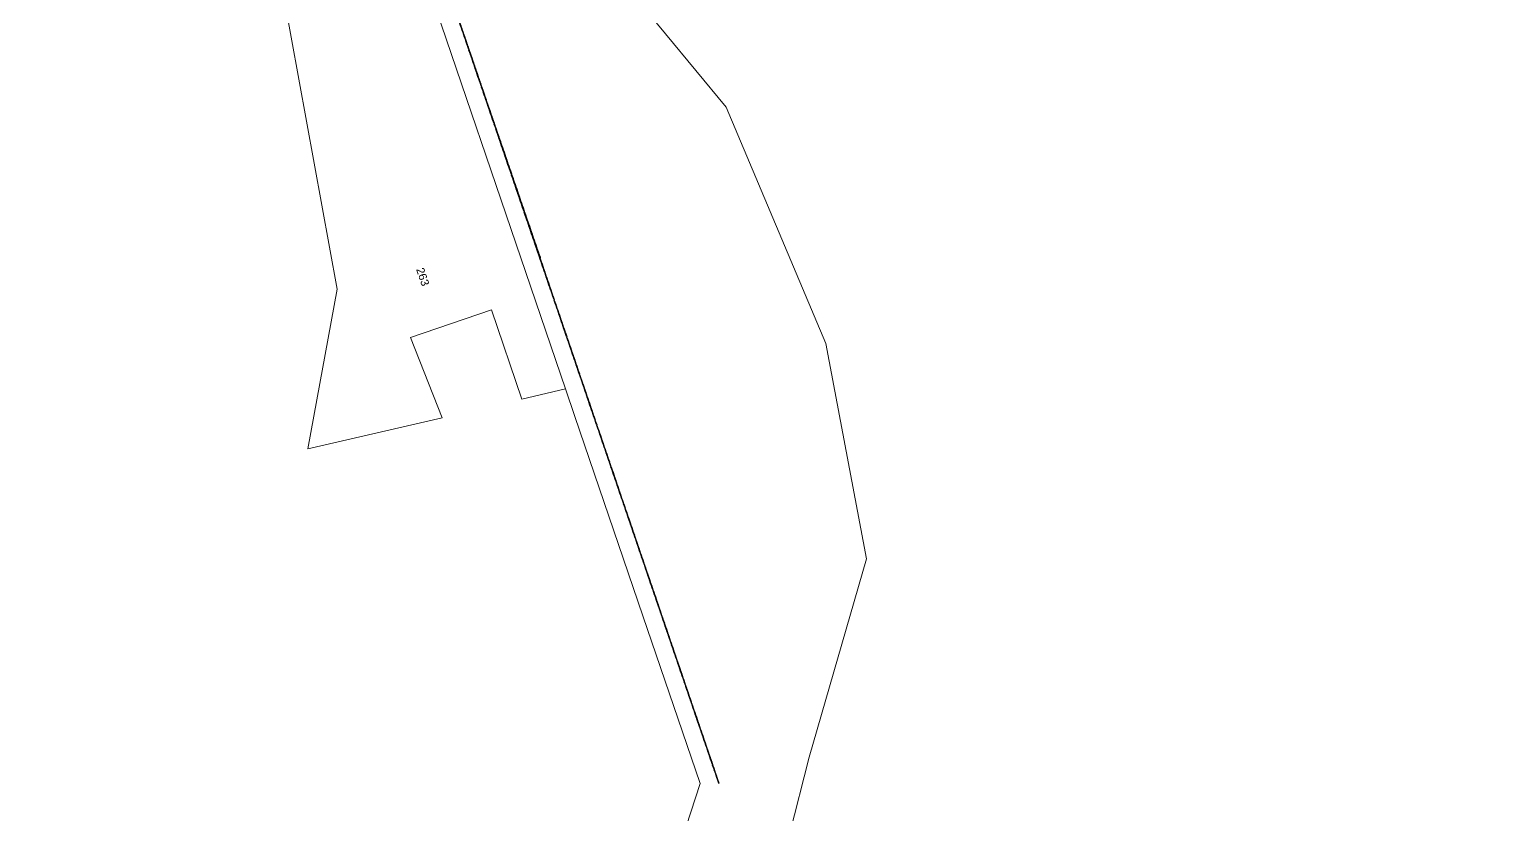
# Model space of a CAD drawing. Header units: metres. Extents: x 279631 to 281436, y 6214523 to 6215859.
# Drawn here: x 280069.4 to 280397.8, y 6214771.8 to 6214948.5 of the extents above; entities that cross this region are included whole.
import ezdxf

# ---------------------------------------------------------------- set-up
doc = ezdxf.new("R2010")
doc.units = ezdxf.units.M
doc.linetypes.add('Cable Exist OH', pattern=[1, 1, 0])
doc.layers.add('Cadastre Land Parcels_SP_EXT', color=9, linetype='Continuous', lineweight=5)
doc.layers.add('Cadastre Roads_SP_EXT', color=9, linetype='Continuous', lineweight=5)
for name, color, linetype in [('Mains_HV_EXT', 7, 'Continuous'), ('Mains_LV_EXT', 7, 'Continuous'), ('Mains_SL_EXT', 7, 'Continuous')]:
    doc.layers.add(name, color=color, linetype=linetype)
doc.styles.get("Standard").update_dxf_attribs({"font": 'arial.ttf'})

msp = doc.modelspace()

# ---------------------------------------------------------------- linework, layer by layer
at = {"layer": 'Cadastre Land Parcels_SP_EXT', "linetype": 'Continuous'}
msp.add_lwpolyline([(280873.39, 6215230.85), (280710.75, 6215144.32), (280707.49, 6215142.58), (280540.73, 6215029.84), (280563.16, 6214993.84), (280198.85, 6214964.02), (280226.16, 6214930.9), (280248.61, 6214877.76), (280257.73, 6214829.34), (280244.84, 6214784.73), (280231.6, 6214732.55)], dxfattribs=at)
msp.add_lwpolyline([(280190.04, 6214867.58), (280150.96, 6214982.17), (280124.88, 6214965.64), (280138.65, 6214889.99), (280132.04, 6214854.07), (280162.24, 6214861.1), (280155.16, 6214879.13), (280173.37, 6214885.33), (280180.2, 6214865.3), (280190.04, 6214867.58)], close=True, dxfattribs=at)
at = {"layer": 'Cadastre Roads_SP_EXT', "linetype": 'Continuous'}
for points in [[(280069.35, 6215235.05), (280070.85, 6215217.9), (280074.02, 6215209.31), (280089.47, 6215167.57), (280100.91, 6215136.68), (280105.32, 6215124.73), (280107.78, 6215118.11), (280117.13, 6215087.57), (280118.56, 6215082.9), (280122.47, 6215070.15), (280129.69, 6215046.61), (280135.77, 6215026.76), (280137.39, 6215022.07), (280144.39, 6215001.46), (280150.96, 6214982.17), (280190.04, 6214867.58), (280192.15, 6214861.4), (280207.43, 6214816.52), (280220.32, 6214778.8), (280212.98, 6214756.3)], [(280231.6, 6214732.55), (280244.84, 6214784.73), (280257.73, 6214829.34), (280248.61, 6214877.76), (280226.16, 6214930.9), (280198.85, 6214964.02), (280187.22, 6214973.76), (280178.14, 6214981.36), (280167.8, 6214992.52), (280166.47, 6214996.65), (280161.18, 6215013.18), (280155.88, 6215029.69), (280154.66, 6215033.5), (280150.61, 6215046.54), (280145.88, 6215061.8), (280140.66, 6215078.6), (280135.47, 6215095.33), (280130.43, 6215111.57), (280126.46, 6215124.28), (280110.04, 6215169.04), (280095.26, 6215209.3), (280090.28, 6215222.84), (280088.57, 6215233.91)]]:
    msp.add_lwpolyline(points, dxfattribs=at)
at = {"layer": 'Mains_HV_EXT', "linetype": 'Cable Exist OH'}
msp.add_lwpolyline([(280224.5, 6214778.86), (280224.52, 6214778.91), (280204.48, 6214837.68), (280162.91, 6214959.62), (280136.5, 6215038.05), (280109.93, 6215123.89), (280074.78, 6215218.87)], dxfattribs=at)
at = {"layer": 'Mains_LV_EXT', "linetype": 'Cable Exist OH'}
msp.add_lwpolyline([(280184.31, 6214896.86), (280184.36, 6214897.1), (280161.38, 6214964.1)], dxfattribs=at)
at = {"layer": 'Mains_SL_EXT', "linetype": 'Cable Exist OH'}
msp.add_lwpolyline([(280161.38, 6214964.1), (280184.31, 6214896.86), (280204.48, 6214837.68), (280224.52, 6214778.91)], dxfattribs=at)

# ---------------------------------------------------------------- texts
at = {"layer": 'Cadastre Land Parcels_SP_EXT'}
msp.add_text('263', height=1.8, rotation=288.8255, dxfattribs=at).set_placement((280156.39, 6214894.48))

doc.saveas('drawing.dxf')
